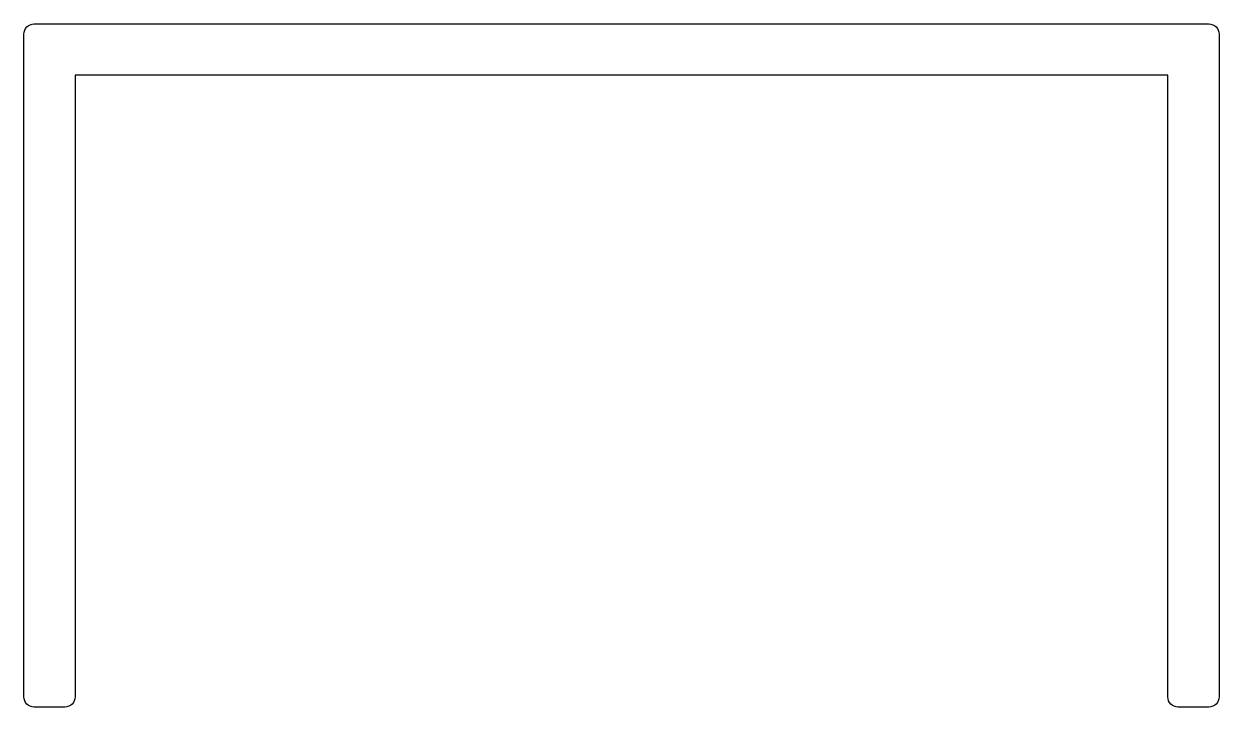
# Model space of a CAD drawing. Extents: x 159.2 to 194.2, y 219.7 to 239.7.
import ezdxf

# ---------------------------------------------------------------- set-up
doc = ezdxf.new("R2010")
doc.units = 0
doc.layers.get('0').update_dxf_attribs({"linetype": 'CONTINUOUS'})

msp = doc.modelspace()

# ---------------------------------------------------------------- linework, layer by layer
msp.add_lwpolyline([(160.664, 238.224), (160.664, 220.024, -0.414214), (160.364, 219.724), (159.464, 219.724, -0.414214), (159.164, 220.024), (159.164, 239.424, -0.414214), (159.464, 239.724), (193.864, 239.724, -0.414214), (194.164, 239.424), (194.164, 220.024, -0.414214), (193.864, 219.724), (192.964, 219.724, -0.414214), (192.664, 220.024), (192.664, 238.224)], format="xyb", close=True)

doc.saveas('drawing.dxf')
